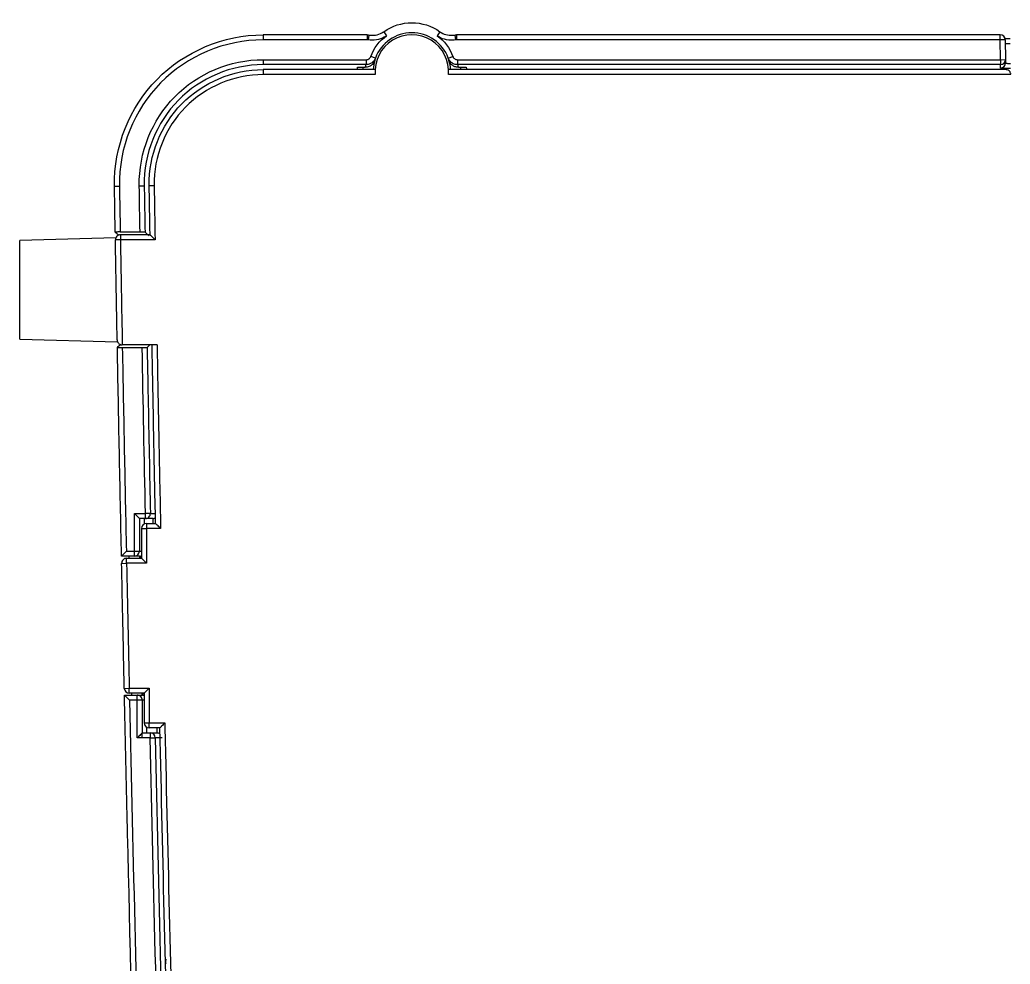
# Model space of a CAD drawing. Header units: millimetres. Extents: x 28 to 2364, y 8 to 1657.
# Drawn here: x 1661 to 1760.8, y 1338.6 to 1433.8 of the extents above; entities that cross this region are included whole.
import ezdxf

# ---------------------------------------------------------------- set-up
doc = ezdxf.new("R2010")
doc.units = ezdxf.units.MM
doc.layers.add('1LINE', color=7, linetype='CONTINUOUS')

msp = doc.modelspace()

# ---------------------------------------------------------------- linework, layer by layer
at = {"layer": '1LINE'}
for p, q in [((1685.481, 1432.241), (1685.481, 1431.741)), ((1695.963, 1432.241), (1695.963, 1431.741)), ((1696.135, 1432.227), (1696.049, 1431.734)), ((1697.637, 1432.564), (1697.925, 1432.156)), ((1703.289, 1432.564), (1703, 1432.156)), ((1704.791, 1432.227), (1704.877, 1431.734)), ((1704.963, 1432.241), (1704.963, 1431.741)), ((1759.749, 1431.741), (1759.749, 1432.241)), ((1759.749, 1432.241), (1759.749, 1432.241)), ((1760.249, 1431.75), (1759.749, 1431.741)), ((1759.784, 1429.74), (1759.749, 1431.741)), ((1760.249, 1431.75), (1760.284, 1429.749)), ((1685.484, 1429.74), (1685.484, 1429.24)), ((1695.859, 1429.74), (1695.859, 1429.24)), ((1696.799, 1429.898), (1696.329, 1430.069)), ((1704.127, 1429.898), (1704.596, 1430.069)), ((1705.066, 1429.74), (1705.066, 1429.24)), ((1759.784, 1429.74), (1760.284, 1429.749)), ((1759.784, 1429.74), (1759.784, 1429.24)), ((1685.486, 1428.739), (1685.486, 1428.239)), ((1670.494, 1416.992), (1670.994, 1417.001)), ((1672.995, 1417.033), (1673.495, 1417.041)), ((1673.996, 1417.048), (1674.496, 1417.057)), ((1671.075, 1412.378), (1673.077, 1412.376)), ((1670.626, 1411.784), (1660.958, 1411.53)), ((1660.958, 1406.553), (1660.958, 1411.53)), ((1671.089, 1411.597), (1670.589, 1411.588)), ((1671.09, 1412.097), (1671.089, 1411.597)), ((1674.592, 1411.591), (1671.089, 1411.597)), ((1674.085, 1412.092), (1671.09, 1412.097)), ((1660.958, 1401.577), (1660.958, 1406.553)), ((1660.958, 1401.577), (1670.808, 1401.318)), ((1674.785, 1400.998), (1671.283, 1400.992)), ((1671.288, 1400.729), (1673.289, 1400.733)), ((1672.508, 1383.994), (1673.617, 1383.994)), ((1672.508, 1380.194), (1672.508, 1383.994)), ((1672.508, 1383.994), (1673.008, 1383.494)), ((1673.008, 1383.494), (1673.008, 1380.194)), ((1673.617, 1383.494), (1673.008, 1383.494)), ((1673.494, 1383.494), (1673.494, 1382.945)), ((1674.116, 1384.004), (1673.617, 1383.994)), ((1673.617, 1383.494), (1673.617, 1383.994)), ((1673.209, 1382.494), (1673.209, 1379.494)), ((1673.209, 1382.494), (1673.709, 1382.494)), ((1673.209, 1382.494), (1673.209, 1382.494)), ((1673.709, 1382.994), (1674.638, 1382.994)), ((1673.709, 1382.994), (1673.709, 1382.494)), ((1673.709, 1382.494), (1673.709, 1378.994)), ((1675.148, 1382.494), (1673.709, 1382.494)), ((1672.508, 1379.694), (1671.204, 1379.694)), ((1671.693, 1380.194), (1672.508, 1380.194)), ((1671.718, 1378.994), (1671.718, 1379.494)), ((1671.718, 1379.494), (1673.209, 1379.494)), ((1672.508, 1380.194), (1673.008, 1380.194)), ((1672.508, 1379.694), (1672.508, 1380.194)), ((1673.005, 1379.694), (1673.005, 1379.494)), ((1673.076, 1379.696), (1673.209, 1379.696)), ((1673.709, 1378.994), (1673.209, 1379.494)), ((1671.219, 1378.983), (1671.718, 1378.994)), ((1673.709, 1378.994), (1671.718, 1378.994)), ((1671.489, 1366.383), (1671.989, 1366.394)), ((1671.989, 1365.894), (1671.989, 1366.394)), ((1671.989, 1366.394), (1674, 1366.394)), ((1673.5, 1365.894), (1674, 1366.394)), ((1674, 1366.394), (1674, 1362.894)), ((1671.504, 1365.694), (1672.8, 1365.694)), ((1673.5, 1365.894), (1671.989, 1365.894)), ((1672.8, 1365.194), (1672.8, 1365.694)), ((1673.259, 1365.894), (1673.259, 1365.694)), ((1673.5, 1365.691), (1673.33, 1365.691)), ((1673.5, 1365.894), (1673.5, 1362.894)), ((1672.8, 1365.194), (1672.015, 1365.194)), ((1672.8, 1361.393), (1672.8, 1365.194)), ((1673.3, 1365.194), (1672.8, 1365.194)), ((1673.3, 1365.194), (1673.3, 1361.893)), ((1673.5, 1362.894), (1674, 1362.894)), ((1673.748, 1361.894), (1673.748, 1362.462)), ((1674, 1362.894), (1675.568, 1362.894)), ((1674, 1362.394), (1674, 1362.894)), ((1675.079, 1362.394), (1674, 1362.394)), ((1673.3, 1361.394), (1673.3, 1361.894)), ((1673.3, 1361.894), (1674.101, 1361.894)), ((1674.101, 1361.394), (1673.3, 1361.394)), ((1674.101, 1361.894), (1674.101, 1361.394)), ((1674.101, 1361.394), (1674.601, 1361.405))]:
    msp.add_line(p, q, dxfattribs=at)
at = {"layer": '1LINE', "extrusion": (-1.0676e-27, -5.81175e-12, -1)}
for radius, start, end in [(4.9, 54.77691, 125.22309), (4.4, 20.04142, 54.77691), (4.4, 125.22309, 159.95858), (5.5, 1.85123, 4.46069), (5.5, 175.53931, 178.18127)]:
    msp.add_arc((-1700.463, 1428.561, 0), radius, start, end, dxfattribs=at)
at = {"layer": '1LINE'}
for centre, radius, start, end in [((1700.463, 1428.561, 0), 3.7, 355.00336, 184.99664), ((1700.463, 1428.561, 0), 3.9, 20.04142, 159.95858), ((1759.749, 1431.741, 0), 0.5, 1, 90), ((1700.463, 1428.561, 0), 3.9, 163.52123, 177.30689), ((1700.463, 1428.561, 0), 3.9, 2.60995, 16.47877), ((1671.089, 1411.597, 0), 0.5, 89.90582, 181.01791), ((1671.989, 1366.394, 0), 0.5, 181.26289, 270), ((1674, 1362.894, 0), 0.5, 180, 270)]:
    msp.add_arc(centre, radius, start, end, dxfattribs=at)
at = {"layer": '1LINE', "extrusion": (-6.12303e-17, 1.12478e-32, -1)}
for start, end in [(2.08075, 5.00821), (174.99179, 177.9548)]:
    msp.add_arc((-1700.463, 1428.561, 0), 4.9, start, end, dxfattribs=at)
at = {"layer": '1LINE'}
for centre, major_axis, ratio, start_param, end_param in [((1759.779, 1429.75), (0.5, 0.009), 0.999257, 4.704296, 6.262224), ((1759.786, 1429.403), (0.5, 0.009), 0.999257, 4.704276, 6.262204), ((1673.617, 1383.994), (0, 0.5), 0.999603, 3.141593, 4.732747), ((1673.709, 1382.494), (0, 0.5), 0.999627, 0, 1.570796), ((1671.718, 1378.994), (0, 0.5), 0.999632, 0, 1.591636), ((1672.508, 1380.194), (0, -0.5), 0.999628, 0, 1.570796), ((1672.8, 1365.194), (0, -0.5), 0.999687, 1.570796, 3.141593), ((1674.101, 1361.394), (0, 0.5), 0.999702, 4.734896, 6.283185)]:
    msp.add_ellipse(centre, major_axis=major_axis, ratio=ratio, start_param=start_param, end_param=end_param, dxfattribs=at)
for points, knots in [([(1670.495, 1416.992), (1670.426, 1420.992), (1672.017, 1424.933), (1677.549, 1430.571), (1681.48, 1432.241), (1685.481, 1432.241)], [0, 0, 0, 0, 0.5, 0.5, 1, 1, 1, 1]), ([(1697.925, 1432.156), (1697.848, 1432.101), (1697.767, 1432.051), (1697.438, 1431.871), (1697.166, 1431.776), (1696.613, 1431.685), (1696.325, 1431.686), (1696.049, 1431.734)], [0, 0, 0, 0, 0.142808, 0.142808, 0.571392, 0.571392, 1, 1, 1, 1]), ([(1696.135, 1432.226), (1696.356, 1432.188), (1696.586, 1432.187), (1697.029, 1432.26), (1697.247, 1432.336), (1697.51, 1432.48), (1697.575, 1432.52), (1697.637, 1432.564)], [0, 0, 0, 0, 0.428554, 0.428554, 0.85717, 0.85717, 1, 1, 1, 1]), ([(1704.877, 1431.734), (1704.784, 1431.718), (1704.69, 1431.707), (1704.316, 1431.684), (1704.029, 1431.716), (1703.49, 1431.869), (1703.23, 1431.994), (1703, 1432.156)], [0, 0, 0, 0, 0.142116, 0.142116, 0.571067, 0.571067, 1, 1, 1, 1]), ([(1703.289, 1432.564), (1703.472, 1432.434), (1703.681, 1432.335), (1704.112, 1432.212), (1704.342, 1432.187), (1704.641, 1432.204), (1704.716, 1432.213), (1704.791, 1432.226)], [0, 0, 0, 0, 0.428983, 0.428983, 0.857914, 0.857914, 1, 1, 1, 1]), ([(1685.481, 1431.741), (1681.612, 1431.741), (1677.819, 1430.131), (1672.467, 1424.681), (1670.927, 1420.869), (1670.994, 1417.001)], [0, 0, 0, 0, 0.5, 0.5, 1, 1, 1, 1]), ([(1695.963, 1431.741), (1695.629, 1431.741), (1695.296, 1431.741), (1693.629, 1431.741), (1692.296, 1431.741), (1689.136, 1431.741), (1687.308, 1431.741), (1685.481, 1431.741)], [0, 0, 0, 0, 0.095408, 0.095408, 0.477039, 0.477039, 1, 1, 1, 1]), ([(1759.749, 1431.741), (1759.416, 1431.741), (1759.083, 1431.741), (1757.416, 1431.741), (1756.083, 1431.741), (1749.416, 1431.741), (1744.083, 1431.741), (1727.487, 1431.741), (1716.225, 1431.741), (1704.963, 1431.741)], [0, 0, 0, 0, 0.018253, 0.018253, 0.091263, 0.091263, 0.383305, 0.383305, 1, 1, 1, 1]), ([(1760.756, 1431.856), (1760.734, 1431.856), (1760.593, 1431.855), (1760.402, 1431.858), (1760.254, 1431.861), (1760.214, 1431.862)], [0, 0, 0, 0, 0.114907, 0.744508, 1, 1, 1, 1]), ([(1760.255, 1431.403), (1760.255, 1431.399), (1760.265, 1431.394), (1760.302, 1431.385), (1760.33, 1431.381), (1760.401, 1431.373), (1760.444, 1431.369), (1760.539, 1431.363), (1760.592, 1431.36), (1760.683, 1431.357), (1760.72, 1431.356), (1760.756, 1431.356)], [0, 0, 0, 0, 0.215264, 0.215264, 0.430557, 0.430557, 0.645786, 0.645786, 0.860758, 0.860758, 1, 1, 1, 1]), ([(1672.995, 1417.033), (1672.938, 1420.368), (1674.269, 1423.661), (1678.886, 1428.356), (1682.149, 1429.74), (1685.484, 1429.74)], [0, 0, 0, 0, 0.5, 0.5, 1, 1, 1, 1]), ([(1685.484, 1429.24), (1682.283, 1429.241), (1679.153, 1427.914), (1674.721, 1423.41), (1673.44, 1420.242), (1673.495, 1417.041)], [0, 0, 0, 0, 0.5, 0.5, 1, 1, 1, 1]), ([(1685.484, 1429.74), (1685.817, 1429.74), (1686.151, 1429.74), (1687.817, 1429.74), (1689.151, 1429.74), (1692.276, 1429.74), (1694.067, 1429.74), (1695.859, 1429.74)], [0, 0, 0, 0, 0.096386, 0.096386, 0.481929, 0.481929, 1, 1, 1, 1]), ([(1695.859, 1429.24), (1695.526, 1429.24), (1695.192, 1429.24), (1693.526, 1429.24), (1692.192, 1429.24), (1689.067, 1429.24), (1687.276, 1429.24), (1685.484, 1429.24)], [0, 0, 0, 0, 0.096386, 0.096386, 0.481929, 0.481929, 1, 1, 1, 1]), ([(1696.723, 1429.667), (1696.7, 1429.589), (1696.666, 1429.512), (1696.586, 1429.377), (1696.539, 1429.317), (1696.415, 1429.189), (1696.331, 1429.13), (1696.123, 1429.022), (1695.992, 1428.989), (1695.833, 1428.981), (1695.803, 1428.98), (1695.773, 1428.982)], [0, 0, 0, 0, 0.160863, 0.160863, 0.319917, 0.319917, 0.561325, 0.561325, 0.917465, 0.917465, 1, 1, 1, 1]), ([(1695.773, 1428.982), (1695.785, 1429.023), (1695.798, 1429.064), (1695.827, 1429.15), (1695.843, 1429.195), (1695.859, 1429.24)], [0, 0, 0, 0, 0.476219, 0.476219, 1, 1, 1, 1]), ([(1695.859, 1429.74), (1695.894, 1429.74), (1695.929, 1429.744), (1696.017, 1429.762), (1696.071, 1429.784), (1696.167, 1429.842), (1696.21, 1429.88), (1696.281, 1429.966), (1696.31, 1430.016), (1696.329, 1430.069)], [0, 0, 0, 0, 0.169753, 0.169753, 0.446434, 0.446434, 0.72322, 0.72322, 1, 1, 1, 1]), ([(1696.799, 1429.898), (1696.76, 1429.792), (1696.703, 1429.692), (1696.561, 1429.519), (1696.474, 1429.444), (1696.283, 1429.327), (1696.176, 1429.285), (1695.998, 1429.248), (1695.928, 1429.24), (1695.859, 1429.24)], [0, 0, 0, 0, 0.276722, 0.276722, 0.553486, 0.553486, 0.8302, 0.8302, 1, 1, 1, 1]), ([(1696.799, 1429.898), (1696.786, 1429.861), (1696.773, 1429.825), (1696.748, 1429.749), (1696.735, 1429.708), (1696.723, 1429.667)], [0, 0, 0, 0, 0.471222, 0.471222, 1, 1, 1, 1]), ([(1705.066, 1429.24), (1704.954, 1429.24), (1704.841, 1429.26), (1704.63, 1429.334), (1704.529, 1429.389), (1704.354, 1429.529), (1704.278, 1429.615), (1704.181, 1429.769), (1704.15, 1429.832), (1704.127, 1429.898)], [0, 0, 0, 0, 0.276442, 0.276442, 0.552819, 0.552819, 0.829309, 0.829309, 1, 1, 1, 1]), ([(1704.202, 1429.667), (1704.19, 1429.708), (1704.178, 1429.749), (1704.152, 1429.825), (1704.14, 1429.861), (1704.127, 1429.898)], [0, 0, 0, 0, 0.528778, 0.528778, 1, 1, 1, 1]), ([(1705.153, 1428.982), (1705.034, 1428.977), (1704.912, 1428.994), (1704.701, 1429.069), (1704.608, 1429.119), (1704.46, 1429.238), (1704.4, 1429.299), (1704.307, 1429.428), (1704.27, 1429.493), (1704.226, 1429.596), (1704.213, 1429.631), (1704.202, 1429.667)], [0, 0, 0, 0, 0.33006, 0.33006, 0.591253, 0.591253, 0.779308, 0.779308, 0.927414, 0.927414, 1, 1, 1, 1]), ([(1704.596, 1430.069), (1704.608, 1430.036), (1704.624, 1430.005), (1704.672, 1429.928), (1704.71, 1429.885), (1704.798, 1429.815), (1704.848, 1429.787), (1704.954, 1429.75), (1705.01, 1429.74), (1705.066, 1429.74)], [0, 0, 0, 0, 0.17073, 0.17073, 0.447259, 0.447259, 0.723624, 0.723624, 1, 1, 1, 1]), ([(1705.066, 1429.74), (1705.4, 1429.74), (1705.733, 1429.74), (1707.4, 1429.74), (1708.733, 1429.74), (1715.4, 1429.74), (1720.733, 1429.74), (1737.306, 1429.74), (1748.545, 1429.74), (1759.784, 1429.74)], [0, 0, 0, 0, 0.018276, 0.018276, 0.091378, 0.091378, 0.383786, 0.383786, 1, 1, 1, 1]), ([(1705.066, 1429.24), (1705.083, 1429.195), (1705.098, 1429.15), (1705.127, 1429.064), (1705.14, 1429.023), (1705.153, 1428.982)], [0, 0, 0, 0, 0.523781, 0.523781, 1, 1, 1, 1]), ([(1759.784, 1429.24), (1759.451, 1429.24), (1759.118, 1429.24), (1757.451, 1429.24), (1756.118, 1429.24), (1749.451, 1429.24), (1744.118, 1429.24), (1727.545, 1429.24), (1716.306, 1429.24), (1705.066, 1429.24)], [0, 0, 0, 0, 0.018276, 0.018276, 0.091378, 0.091378, 0.383786, 0.383786, 1, 1, 1, 1]), ([(1759.79, 1428.893), (1759.79, 1428.906), (1759.79, 1428.919), (1759.789, 1428.983), (1759.788, 1429.035), (1759.786, 1429.137), (1759.785, 1429.189), (1759.784, 1429.24)], [0, 0, 0, 0, 0.111029, 0.111029, 0.555143, 0.555143, 1, 1, 1, 1]), ([(1760.284, 1429.749), (1760.284, 1429.736), (1760.285, 1429.723), (1760.286, 1429.659), (1760.287, 1429.607), (1760.288, 1429.505), (1760.289, 1429.453), (1760.29, 1429.402)], [0, 0, 0, 0, 0.111029, 0.111029, 0.555143, 0.555143, 1, 1, 1, 1]), ([(1760.29, 1429.402), (1760.29, 1429.399), (1760.294, 1429.396), (1760.315, 1429.388), (1760.337, 1429.384), (1760.396, 1429.376), (1760.435, 1429.372), (1760.522, 1429.365), (1760.573, 1429.362), (1760.678, 1429.357), (1760.735, 1429.355), (1760.791, 1429.354)], [0, 0, 0, 0, 0.140297, 0.140297, 0.355566, 0.355566, 0.570627, 0.570627, 0.785401, 0.785401, 1, 1, 1, 1]), ([(1673.996, 1417.048), (1673.944, 1420.112), (1675.166, 1423.138), (1679.402, 1427.455), (1682.422, 1428.738), (1685.486, 1428.739)], [0, 0, 0, 0, 0.5, 0.5, 1, 1, 1, 1]), ([(1685.486, 1428.239), (1682.551, 1428.239), (1679.68, 1427.021), (1675.617, 1422.89), (1674.445, 1419.992), (1674.496, 1417.057)], [0, 0, 0, 0, 0.5, 0.5, 1, 1, 1, 1]), ([(1696.777, 1428.239), (1696.443, 1428.239), (1696.11, 1428.239), (1694.443, 1428.239), (1693.11, 1428.239), (1689.68, 1428.239), (1687.583, 1428.239), (1685.486, 1428.239)], [0, 0, 0, 0, 0.08857, 0.08857, 0.442851, 0.442851, 1, 1, 1, 1]), ([(1760.811, 1428.239), (1760.477, 1428.239), (1760.144, 1428.239), (1758.477, 1428.239), (1757.144, 1428.239), (1750.477, 1428.239), (1745.144, 1428.239), (1727.923, 1428.239), (1716.036, 1428.239), (1704.149, 1428.239)], [0, 0, 0, 0, 0.017649, 0.017649, 0.088243, 0.088243, 0.370619, 0.370619, 1, 1, 1, 1]), ([(1760.791, 1428.855), (1760.679, 1428.855), (1760.566, 1428.855), (1760.354, 1428.858), (1760.254, 1428.86), (1760.079, 1428.866), (1760.002, 1428.869), (1759.883, 1428.876), (1759.839, 1428.881), (1759.799, 1428.888), (1759.79, 1428.89), (1759.79, 1428.893)], [0, 0, 0, 0, 0.21484, 0.21484, 0.429671, 0.429671, 0.644639, 0.644639, 0.859766, 0.859766, 1, 1, 1, 1]), ([(1760.81, 1428.267), (1760.809, 1428.312), (1760.802, 1428.357), (1760.778, 1428.438), (1760.761, 1428.476), (1760.712, 1428.557), (1760.676, 1428.597), (1760.584, 1428.673), (1760.524, 1428.703), (1760.414, 1428.734), (1760.364, 1428.74), (1760.313, 1428.739), (1760.312, 1428.739), (1760.311, 1428.739)], [0, 0, 0, 0, 0.142783, 0.142783, 0.284311, 0.284311, 0.487283, 0.487283, 0.769551, 0.769551, 0.995254, 0.995254, 1, 1, 1, 1]), ([(1670.576, 1412.36), (1670.57, 1412.694), (1670.564, 1413.027), (1670.537, 1414.571), (1670.516, 1415.781), (1670.495, 1416.992)], [0, 0, 0, 0, 0.215877, 0.215877, 1, 1, 1, 1]), ([(1673.495, 1417.041), (1673.501, 1416.708), (1673.506, 1416.375), (1673.533, 1414.814), (1673.555, 1413.586), (1673.577, 1412.358)], [0, 0, 0, 0, 0.213498, 0.213498, 1, 1, 1, 1]), ([(1674.083, 1412.092), (1674.077, 1412.425), (1674.071, 1412.758), (1674.042, 1414.41), (1674.019, 1415.729), (1673.996, 1417.048)], [0, 0, 0, 0, 0.201723, 0.201723, 1, 1, 1, 1]), ([(1671.075, 1412.378), (1671.019, 1412.378), (1670.962, 1412.378), (1670.857, 1412.377), (1670.807, 1412.376), (1670.719, 1412.373), (1670.681, 1412.372), (1670.622, 1412.369), (1670.6, 1412.367), (1670.578, 1412.363), (1670.574, 1412.362), (1670.576, 1412.36)], [0, 0, 0, 0, 0.210118, 0.210118, 0.420239, 0.420239, 0.630322, 0.630322, 0.840458, 0.840458, 1, 1, 1, 1]), ([(1673.577, 1412.358), (1673.575, 1412.36), (1673.563, 1412.362), (1673.522, 1412.366), (1673.493, 1412.368), (1673.419, 1412.371), (1673.375, 1412.372), (1673.278, 1412.374), (1673.224, 1412.375), (1673.139, 1412.375), (1673.107, 1412.376), (1673.077, 1412.376)], [0, 0, 0, 0, 0.219983, 0.219983, 0.439962, 0.439962, 0.659973, 0.659973, 0.879917, 0.879917, 1, 1, 1, 1]), ([(1670.773, 1401.501), (1670.742, 1403.185), (1670.711, 1404.869), (1670.649, 1408.232), (1670.619, 1409.91), (1670.589, 1411.588)], [0, 0, 0, 0, 0.500943, 0.500943, 1, 1, 1, 1]), ([(1671.089, 1411.597), (1671.119, 1409.919), (1671.149, 1408.241), (1671.213, 1404.706), (1671.248, 1402.849), (1671.283, 1400.992)], [0, 0, 0, 0, 0.474691, 0.474691, 1, 1, 1, 1]), ([(1674.592, 1411.591), (1674.591, 1411.592), (1674.589, 1411.593), (1674.521, 1411.66), (1674.454, 1411.727), (1674.333, 1411.846), (1674.277, 1411.9), (1674.194, 1411.982), (1674.163, 1412.013), (1674.12, 1412.055), (1674.105, 1412.07), (1674.086, 1412.089), (1674.081, 1412.093), (1674.083, 1412.092)], [0, 0, 0, 0, 0.004586, 0.004586, 0.294407, 0.294407, 0.551478, 0.551478, 0.734681, 0.734681, 0.866858, 0.866858, 1, 1, 1, 1]), ([(1670.773, 1401.501), (1670.773, 1401.5), (1670.773, 1401.499), (1670.773, 1401.445), (1670.78, 1401.392), (1670.815, 1401.278), (1670.847, 1401.216), (1670.926, 1401.123), (1670.967, 1401.087), (1671.049, 1401.039), (1671.087, 1401.022), (1671.169, 1400.999), (1671.213, 1400.992), (1671.258, 1400.992)], [0, 0, 0, 0, 0.004698, 0.004698, 0.23513, 0.23513, 0.519964, 0.519964, 0.721464, 0.721464, 0.860083, 0.860083, 1, 1, 1, 1]), ([(1670.787, 1400.746), (1670.786, 1400.744), (1670.794, 1400.742), (1670.827, 1400.739), (1670.854, 1400.737), (1670.921, 1400.734), (1670.963, 1400.733), (1671.056, 1400.731), (1671.109, 1400.73), (1671.203, 1400.729), (1671.246, 1400.729), (1671.288, 1400.729)], [0, 0, 0, 0, 0.210834, 0.210834, 0.421665, 0.421665, 0.632531, 0.632531, 0.843343, 0.843343, 1, 1, 1, 1]), ([(1671.204, 1379.694), (1671.131, 1383.199), (1671.06, 1386.705), (1670.921, 1393.723), (1670.853, 1397.235), (1670.787, 1400.746)], [0, 0, 0, 0, 0.499588, 0.499588, 1, 1, 1, 1]), ([(1671.288, 1400.729), (1671.353, 1397.227), (1671.421, 1393.724), (1671.556, 1386.879), (1671.624, 1383.536), (1671.693, 1380.194)], [0, 0, 0, 0, 0.511697, 0.511697, 1, 1, 1, 1]), ([(1673.289, 1400.733), (1673.345, 1400.733), (1673.401, 1400.733), (1673.507, 1400.735), (1673.557, 1400.736), (1673.645, 1400.738), (1673.683, 1400.74), (1673.742, 1400.743), (1673.764, 1400.745), (1673.783, 1400.748), (1673.787, 1400.749), (1673.788, 1400.75)], [0, 0, 0, 0, 0.219213, 0.219213, 0.438428, 0.438428, 0.657615, 0.657615, 0.876866, 0.876866, 1, 1, 1, 1]), ([(1673.788, 1400.75), (1673.795, 1400.417), (1673.801, 1400.084), (1673.832, 1398.417), (1673.858, 1397.084), (1673.959, 1391.835), (1674.036, 1387.92), (1674.116, 1384.004)], [0, 0, 0, 0, 0.059702, 0.059702, 0.298511, 0.298511, 1, 1, 1, 1]), ([(1674.638, 1382.994), (1674.577, 1385.994), (1674.516, 1388.995), (1674.399, 1394.996), (1674.341, 1397.997), (1674.285, 1400.997)], [0, 0, 0, 0, 0.500019, 0.500019, 1, 1, 1, 1]), ([(1674.785, 1400.998), (1674.841, 1398), (1674.899, 1395.003), (1675.019, 1388.835), (1675.083, 1385.664), (1675.148, 1382.494)], [0, 0, 0, 0, 0.485963, 0.485963, 1, 1, 1, 1]), ([(1674.355, 1383.494), (1674.183, 1383.494), (1674.034, 1383.494), (1673.79, 1383.494), (1673.693, 1383.494), (1673.617, 1383.494)], [0, 0, 0, 0, 0.513629, 0.513629, 1, 1, 1, 1]), ([(1674.116, 1384.004), (1674.192, 1384.003), (1674.29, 1384.003), (1674.467, 1384.003), (1674.53, 1384.003), (1674.598, 1384.003)], [0, 0, 0, 0, 0.670574, 0.670574, 1, 1, 1, 1]), ([(1674.394, 1383.495), (1674.44, 1383.499), (1674.486, 1383.509), (1674.564, 1383.537), (1674.598, 1383.553), (1674.628, 1383.572)], [0, 0, 0, 0, 0.541903, 0.541903, 1, 1, 1, 1]), ([(1674.403, 1382.994), (1674.4, 1383.16), (1674.397, 1383.327), (1674.394, 1383.494), (1674.394, 1383.495), (1674.394, 1383.495)], [0, 0, 0, 0, 0.996947, 0.996947, 1, 1, 1, 1]), ([(1675.148, 1382.494), (1675.147, 1382.495), (1675.146, 1382.496), (1675.088, 1382.553), (1675.03, 1382.609), (1674.914, 1382.723), (1674.855, 1382.781), (1674.765, 1382.869), (1674.73, 1382.903), (1674.683, 1382.949), (1674.667, 1382.965), (1674.644, 1382.987), (1674.638, 1382.993), (1674.638, 1382.994)], [0, 0, 0, 0, 0.004685, 0.004685, 0.255556, 0.255556, 0.530984, 0.530984, 0.726943, 0.726943, 0.864385, 0.864385, 1, 1, 1, 1]), ([(1671.693, 1380.194), (1671.692, 1380.193), (1671.691, 1380.191), (1671.637, 1380.136), (1671.583, 1380.081), (1671.473, 1379.968), (1671.416, 1379.91), (1671.329, 1379.821), (1671.295, 1379.787), (1671.248, 1379.739), (1671.232, 1379.723), (1671.21, 1379.7), (1671.204, 1379.693), (1671.204, 1379.694)], [0, 0, 0, 0, 0.004732, 0.004732, 0.247548, 0.247548, 0.520064, 0.520064, 0.717709, 0.717709, 0.858288, 0.858288, 1, 1, 1, 1]), ([(1671.979, 1379.494), (1671.979, 1379.498), (1671.979, 1379.502), (1671.976, 1379.549), (1671.972, 1379.588), (1671.965, 1379.647), (1671.962, 1379.669), (1671.956, 1379.689), (1671.954, 1379.694), (1671.951, 1379.694)], [0, 0, 0, 0, 0.031081, 0.031081, 0.395774, 0.395774, 0.76116, 0.76116, 1, 1, 1, 1]), ([(1673.005, 1379.694), (1672.997, 1379.694), (1672.988, 1379.694), (1672.94, 1379.694), (1672.901, 1379.694), (1672.744, 1379.694), (1672.619, 1379.694), (1672.508, 1379.694)], [0, 0, 0, 0, 0.052607, 0.052607, 0.286426, 0.286426, 1, 1, 1, 1]), ([(1673.008, 1380.194), (1673.07, 1380.194), (1673.14, 1380.194), (1673.208, 1380.194), (1673.208, 1380.194), (1673.209, 1380.194)], [0, 0, 0, 0, 0.992126, 0.992126, 1, 1, 1, 1]), ([(1673.103, 1379.703), (1673.097, 1379.702), (1673.091, 1379.701), (1673.083, 1379.699), (1673.08, 1379.698), (1673.077, 1379.697), (1673.076, 1379.696), (1673.076, 1379.696)], [0, 0, 0, 0, 0.448814, 0.448814, 0.780634, 0.780634, 1, 1, 1, 1]), ([(1673.076, 1379.696), (1673.077, 1379.69), (1673.078, 1379.675), (1673.081, 1379.628), (1673.083, 1379.595), (1673.087, 1379.538), (1673.088, 1379.519), (1673.089, 1379.498)], [0, 0, 0, 0, 0.406484, 0.406484, 0.812926, 0.812926, 1, 1, 1, 1]), ([(1673.103, 1379.703), (1673.125, 1379.708), (1673.147, 1379.714), (1673.188, 1379.729), (1673.207, 1379.737), (1673.225, 1379.746)], [0, 0, 0, 0, 0.53419, 0.53419, 1, 1, 1, 1]), ([(1671.489, 1366.383), (1671.482, 1366.716), (1671.474, 1367.049), (1671.438, 1368.715), (1671.409, 1370.048), (1671.325, 1373.915), (1671.271, 1376.449), (1671.219, 1378.983)], [0, 0, 0, 0, 0.079343, 0.079343, 0.396715, 0.396715, 1, 1, 1, 1]), ([(1671.504, 1365.694), (1671.504, 1365.693), (1671.511, 1365.687), (1671.533, 1365.665), (1671.549, 1365.649), (1671.597, 1365.603), (1671.631, 1365.569), (1671.721, 1365.481), (1671.781, 1365.423), (1671.897, 1365.309), (1671.955, 1365.253), (1672.013, 1365.196), (1672.014, 1365.195), (1672.015, 1365.194)], [0, 0, 0, 0, 0.13328, 0.13328, 0.270926, 0.270926, 0.467287, 0.467287, 0.743497, 0.743497, 0.995306, 0.995306, 1, 1, 1, 1]), ([(1674.093, 1268.78), (1674.082, 1269.113), (1674.072, 1269.446), (1674.02, 1271.112), (1673.978, 1272.445), (1673.773, 1279.108), (1673.613, 1284.439), (1672.832, 1311.095), (1672.271, 1332.421), (1671.682, 1357.73), (1671.592, 1361.712), (1671.504, 1365.694)], [0, 0, 0, 0, 0.010315, 0.010315, 0.051574, 0.051574, 0.216609, 0.216609, 0.876758, 0.876758, 1, 1, 1, 1]), ([(1672.22, 1365.694), (1672.223, 1365.694), (1672.226, 1365.703), (1672.232, 1365.74), (1672.234, 1365.768), (1672.237, 1365.828), (1672.238, 1365.857), (1672.239, 1365.889)], [0, 0, 0, 0, 0.368539, 0.368539, 0.737111, 0.737111, 1, 1, 1, 1]), ([(1672.8, 1365.694), (1672.857, 1365.694), (1672.922, 1365.694), (1673.045, 1365.694), (1673.107, 1365.694), (1673.199, 1365.694), (1673.229, 1365.694), (1673.259, 1365.694)], [0, 0, 0, 0, 0.401719, 0.401719, 0.803437, 0.803437, 1, 1, 1, 1]), ([(1673.343, 1365.889), (1673.341, 1365.868), (1673.34, 1365.849), (1673.337, 1365.792), (1673.335, 1365.759), (1673.331, 1365.712), (1673.33, 1365.697), (1673.33, 1365.691)], [0, 0, 0, 0, 0.187074, 0.187074, 0.593516, 0.593516, 1, 1, 1, 1]), ([(1673.33, 1365.691), (1673.33, 1365.691), (1673.331, 1365.69), (1673.336, 1365.688), (1673.34, 1365.687), (1673.348, 1365.686), (1673.352, 1365.685), (1673.356, 1365.684)], [0, 0, 0, 0, 0.271, 0.271, 0.676787, 0.676787, 1, 1, 1, 1]), ([(1673.503, 1365.628), (1673.477, 1365.643), (1673.45, 1365.656), (1673.401, 1365.673), (1673.379, 1365.679), (1673.356, 1365.684)], [0, 0, 0, 0, 0.555279, 0.555279, 1, 1, 1, 1]), ([(1675.568, 1362.894), (1675.567, 1362.893), (1675.566, 1362.891), (1675.512, 1362.836), (1675.458, 1362.781), (1675.348, 1362.668), (1675.291, 1362.61), (1675.204, 1362.521), (1675.17, 1362.487), (1675.124, 1362.439), (1675.108, 1362.423), (1675.085, 1362.4), (1675.079, 1362.393), (1675.079, 1362.394)], [0, 0, 0, 0, 0.004734, 0.004734, 0.247268, 0.247268, 0.5197, 0.5197, 0.717431, 0.717431, 0.85815, 0.85815, 1, 1, 1, 1]), ([(1677.544, 1270.441), (1677.001, 1287.804), (1676.504, 1305.168), (1675.7, 1335.82), (1675.377, 1349.106), (1675.079, 1362.394)], [0, 0, 0, 0, 0.566546, 0.566546, 1, 1, 1, 1]), ([(1675.568, 1362.894), (1675.572, 1362.727), (1675.576, 1362.56), (1675.877, 1349.111), (1676.2, 1335.828), (1677.004, 1305.182), (1677.501, 1287.818), (1678.043, 1270.456)], [0, 0, 0, 0, 0.005408, 0.005408, 0.436449, 0.436449, 1, 1, 1, 1]), ([(1673.3, 1361.894), (1673.299, 1361.893), (1673.292, 1361.886), (1673.269, 1361.862), (1673.252, 1361.846), (1673.203, 1361.797), (1673.168, 1361.762), (1673.077, 1361.671), (1673.018, 1361.611), (1672.907, 1361.5), (1672.855, 1361.448), (1672.802, 1361.395), (1672.801, 1361.394), (1672.8, 1361.393)], [0, 0, 0, 0, 0.141869, 0.141869, 0.282511, 0.282511, 0.483573, 0.483573, 0.76344, 0.76344, 0.995268, 0.995268, 1, 1, 1, 1]), ([(1676.607, 1268.37), (1676.604, 1268.49), (1676.6, 1268.61), (1676.111, 1284.168), (1675.663, 1299.607), (1674.831, 1330.494), (1674.449, 1345.944), (1674.101, 1361.394)], [0, 0, 0, 0, 0.003883, 0.003883, 0.501798, 0.501798, 1, 1, 1, 1]), ([(1675.317, 1361.404), (1675.308, 1361.404), (1675.299, 1361.404), (1675.271, 1361.404), (1675.252, 1361.404), (1675.158, 1361.404), (1675.089, 1361.404), (1674.838, 1361.404), (1674.696, 1361.405), (1674.601, 1361.405)], [0, 0, 0, 0, 0.027405, 0.027405, 0.085547, 0.085547, 0.318122, 0.318122, 1, 1, 1, 1]), ([(1674.601, 1361.405), (1674.949, 1345.956), (1675.331, 1330.507), (1676.161, 1299.669), (1676.608, 1284.28), (1677.091, 1268.892)], [0, 0, 0, 0, 0.50093, 0.50093, 1, 1, 1, 1]), ([(1675.099, 1361.79), (1675.087, 1361.8), (1675.074, 1361.808), (1675.025, 1361.838), (1674.985, 1361.857), (1674.9, 1361.883), (1674.854, 1361.891), (1674.808, 1361.893)], [0, 0, 0, 0, 0.16442, 0.16442, 0.580104, 0.580104, 1, 1, 1, 1]), ([(1675.69, 1338.587), (1675.688, 1338.642), (1675.687, 1338.699), (1675.687, 1338.805), (1675.687, 1338.855), (1675.689, 1338.942), (1675.69, 1338.98), (1675.694, 1339.04), (1675.696, 1339.062), (1675.7, 1339.082), (1675.702, 1339.087), (1675.704, 1339.087)], [0, 0, 0, 0, 0.214528, 0.214528, 0.429061, 0.429061, 0.643543, 0.643543, 0.858183, 0.858183, 1, 1, 1, 1])]:
    msp.add_open_spline(points, degree=3, knots=knots, dxfattribs=at)
for points, degree in [([(1695.963, 1432.241), (1685.481, 1432.241)], 1), ([(1695.963, 1432.241), (1696.02, 1432.241), (1696.078, 1432.236), (1696.135, 1432.226)], 3), ([(1704.791, 1432.226), (1704.847, 1432.236), (1704.905, 1432.241), (1704.963, 1432.241)], 3), ([(1759.749, 1432.241), (1704.963, 1432.241)], 1), ([(1696.049, 1431.734), (1696.02, 1431.739), (1695.991, 1431.741), (1695.963, 1431.741)], 3), ([(1704.963, 1431.741), (1704.934, 1431.741), (1704.905, 1431.739), (1704.877, 1431.734)], 3), ([(1696.767, 1428.739), (1685.486, 1428.739)], 1), ([(1694.979, 1428.989), (1695.18, 1428.989), (1695.381, 1428.989), (1695.581, 1428.989)], 3), ([(1695.581, 1428.989), (1695.645, 1428.986), (1695.709, 1428.984), (1695.773, 1428.982)], 3), ([(1760.314, 1428.739), (1704.158, 1428.739)], 1), ([(1705.153, 1428.982), (1705.216, 1428.984), (1705.28, 1428.986), (1705.344, 1428.989)], 3), ([(1705.344, 1428.989), (1705.545, 1428.989), (1705.745, 1428.989), (1705.946, 1428.989)], 3), ([(1670.994, 1417.001), (1671.021, 1415.46), (1671.048, 1413.919), (1671.075, 1412.378)], 3), ([(1673.077, 1412.376), (1673.049, 1413.928), (1673.022, 1415.48), (1672.995, 1417.033)], 3), ([(1674.496, 1417.057), (1674.527, 1415.235), (1674.559, 1413.413), (1674.592, 1411.591)], 3), ([(1670.576, 1412.36), (1670.683, 1412.254), (1670.816, 1412.147), (1670.974, 1412.04)], 3), ([(1673.577, 1412.358), (1673.686, 1412.25), (1673.821, 1412.142), (1673.983, 1412.034)], 3), ([(1670.787, 1400.746), (1670.882, 1400.853), (1671.003, 1400.96), (1671.151, 1401.067)], 3), ([(1671.283, 1400.992), (1671.274, 1400.992), (1671.266, 1400.992), (1671.258, 1400.992)], 3), ([(1673.617, 1383.994), (1673.503, 1389.573), (1673.394, 1395.153), (1673.289, 1400.733)], 3), ([(1673.788, 1400.75), (1673.862, 1400.832), (1673.95, 1400.915), (1674.055, 1400.997)], 3), ([(1673.008, 1383.494), (1673.008, 1383.494), (1673.008, 1383.494), (1673.008, 1383.494)], 3), ([(1674.394, 1383.495), (1674.381, 1383.494), (1674.368, 1383.494), (1674.355, 1383.494)], 3), ([(1673.005, 1379.694), (1673.038, 1379.694), (1673.071, 1379.697), (1673.103, 1379.703)], 3), ([(1671.718, 1378.994), (1671.806, 1374.794), (1671.896, 1370.594), (1671.989, 1366.394)], 3), ([(1671.504, 1365.694), (1671.504, 1365.694)], 1), ([(1673.356, 1365.684), (1673.324, 1365.69), (1673.292, 1365.694), (1673.259, 1365.694)], 3), ([(1672.015, 1365.194), (1672.727, 1333.057), (1673.584, 1300.924), (1674.592, 1268.796)], 3), ([(1673.5, 1365.194), (1673.431, 1365.194), (1673.362, 1365.194), (1673.3, 1365.194)], 3), ([(1674.808, 1361.893), (1674.805, 1362.06), (1674.801, 1362.227), (1674.798, 1362.394)], 3), ([(1675.079, 1362.394), (1675.079, 1362.394)], 1), ([(1673.3, 1361.394), (1673.133, 1361.394), (1672.967, 1361.393), (1672.8, 1361.393)], 3), ([(1674.101, 1361.894), (1674.237, 1361.894), (1674.466, 1361.894), (1674.789, 1361.894)], 3), ([(1674.789, 1361.894), (1674.795, 1361.894), (1674.802, 1361.893), (1674.808, 1361.893)], 3)]:
    msp.add_open_spline(points, degree=degree, dxfattribs=at)

doc.saveas('drawing.dxf')
